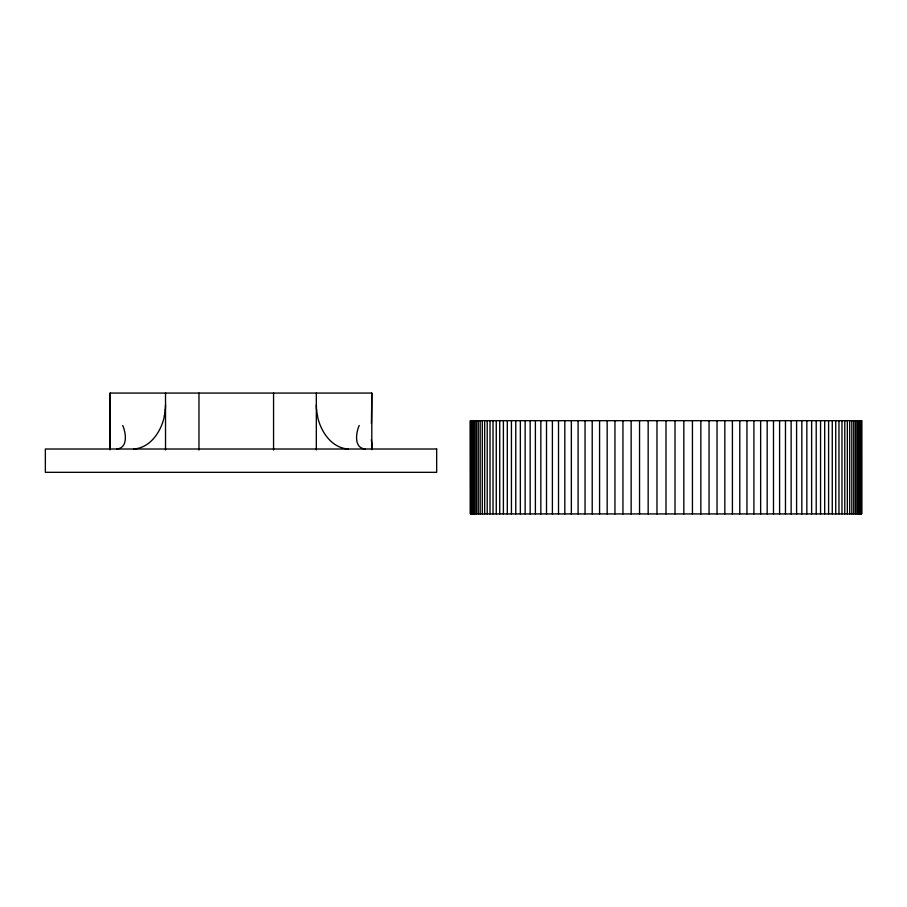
<?xml version="1.0" encoding="UTF-8"?>
<svg xmlns="http://www.w3.org/2000/svg" width="907" height="907" viewBox="0 0 907 907"><rect width="100%" height="100%" fill="white"/><g stroke="black" fill="none" stroke-linecap="round" stroke-linejoin="round"><path stroke-width="1.36" d="M165.528 405.021L165.346 409.386M110.257 442.117L110.28 448.364M164.405 416.018C161.389 431.21 150.403 448.103 133.522 449.01M359.206 425.474C355.884 432.854 353.775 448.058 365.147 449.01M371.496 448.636L372.176 445.654L371.326 439.748M116.776 449.01C128.148 448.058 126.05 432.854 122.717 425.474M371.802 449.679L371.802 393.071L110.053 393.071L110.053 449.679M348.379 449.01C331.486 448.115 320.466 431.222 317.45 416.018M316.509 409.386L316.328 405.021M861.548 420.689L861.571 513.929M861.287 420.689L861.253 513.929M860.822 420.689L860.822 513.929M860.153 420.689L860.153 513.929M859.28 420.689L859.28 513.929M858.215 420.689L858.215 513.929M856.934 420.689L856.934 513.929M855.437 420.689L855.437 513.929M853.736 420.689L853.736 513.929M851.82 420.689L851.82 513.929M849.689 420.689L849.689 513.929M847.342 420.689L847.342 513.929M844.768 420.689L844.768 513.929M841.979 420.689L841.979 513.929M838.964 420.689L838.964 513.929M835.732 420.689L835.732 513.929M832.275 420.689L832.275 513.929M828.59 420.689L828.59 513.929M824.69 420.689L824.69 513.929M820.563 420.689L820.563 513.929M816.209 420.689L816.209 513.929M811.64 420.689L811.64 513.929M806.845 420.689L806.845 513.929M801.833 420.689L801.833 513.929M796.595 420.689L796.595 513.929M791.142 420.689L791.142 513.929M785.473 420.689L785.473 513.929M779.589 420.689L779.589 513.929M773.49 420.689L773.49 513.929M767.175 420.689L767.175 513.929M760.644 420.689L760.644 513.929M753.898 420.689L753.898 513.929M746.949 420.689L746.949 513.929M739.783 420.689L739.783 513.929M732.414 420.689L732.414 513.929M724.829 420.689L724.829 513.929M717.04 420.689L717.04 513.929M709.047 420.689L709.047 513.929M700.85 420.689L700.85 513.929M692.438 420.689L692.438 513.929M683.833 420.689L683.833 513.929M675.012 420.689L675.012 513.929M665.999 420.689L665.999 513.929M656.974 420.689L656.974 513.929M648.165 420.689L648.165 513.929M639.548 420.689L639.548 513.929M631.147 420.689L631.147 513.929M622.939 420.689L622.939 513.929M614.946 420.689L614.946 513.929M607.157 420.689L607.157 513.929M599.584 420.689L599.584 513.929M592.214 420.689L592.214 513.929M585.049 420.689L585.049 513.929M578.088 420.689L578.088 513.929M571.353 420.689L571.353 513.929M564.823 420.689L564.823 513.929M558.508 420.689L558.508 513.929M552.397 420.689L552.397 513.929M546.513 420.689L546.513 513.929M540.844 420.689L540.844 513.929M535.391 420.689L535.391 513.929M530.164 420.689L530.164 513.929M525.142 420.689L525.142 513.929M520.357 420.689L520.357 513.929M515.777 420.689L515.777 513.929M511.435 420.689L511.435 513.929M507.308 420.689L507.308 513.929M503.396 420.689L503.396 513.929M499.723 420.689L499.723 513.929M496.265 420.689L496.265 513.929M493.023 420.689L493.023 513.929M490.018 420.689L490.018 513.929M487.218 420.689L487.218 513.929M484.655 420.689L484.655 513.929M482.297 420.689L482.297 513.929M480.166 420.689L480.166 513.929M478.25 420.689L478.25 513.929M476.549 420.689L476.549 513.929M475.064 420.689L475.064 513.929M473.783 420.689L473.783 513.929M472.706 420.689L472.706 513.929M471.833 420.689L471.833 513.929M471.164 420.689L471.164 513.929M470.699 420.689L470.733 513.929M470.45 420.689L470.45 513.929M316.328 393.071L316.328 449.883M273.563 393.071L273.563 450.008M198.973 393.071L198.973 450.008M165.528 393.071L165.528 449.883M110.201 393.071L110.201 449.679M371.802 393.094A135.381 1.723 90 0 1 371.417 423.467M165.244 409.374A44.001 33.514 -89.7 0 1 164.314 415.984M317.552 415.984A44.024 33.582 89.7 0 1 316.611 409.374M861.65 420.689L470.336 420.689L470.427 513.929L861.65 513.929L861.65 420.689M436.664 449.01L45.35 449.01L45.35 472.32L436.664 472.32L436.664 449.01"/></g></svg>
